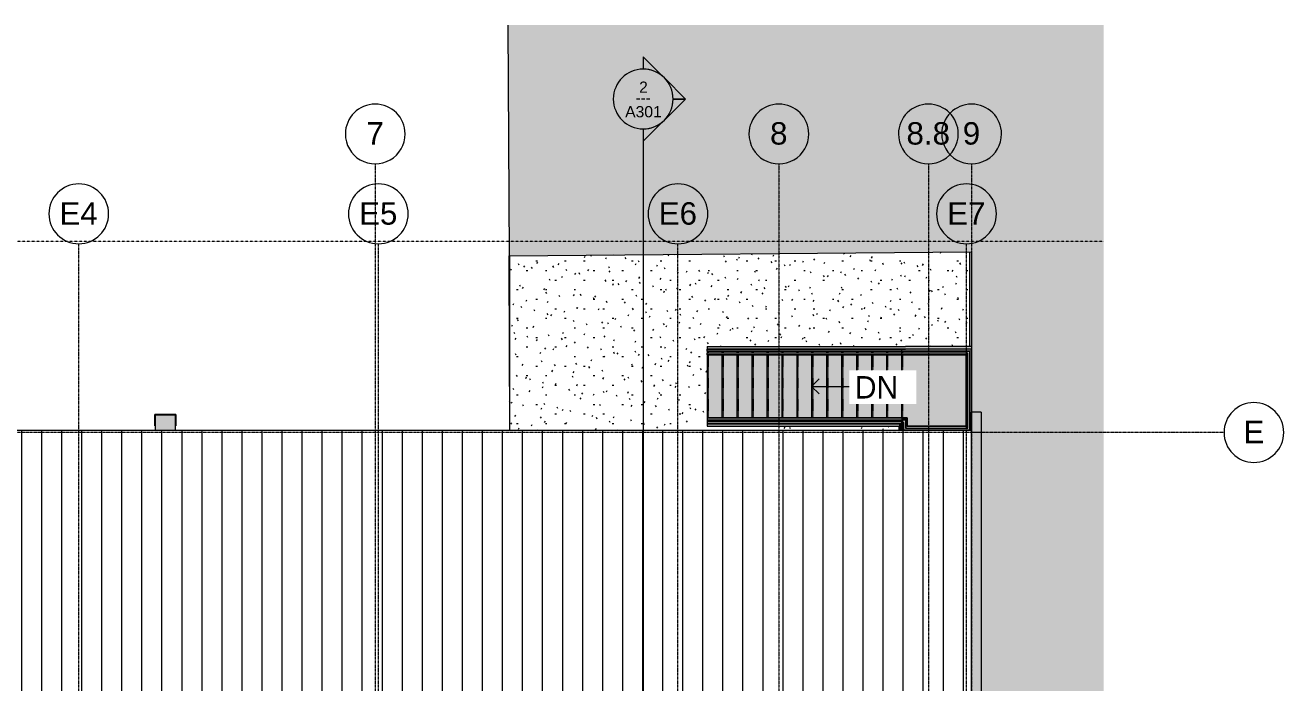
# Model space of a CAD drawing. Header units: inches. Extents: x -4141 to -1335, y 10291 to 12101.
# Drawn here: x -2345 to -1335, y 11573 to 12101 of the extents above; entities that cross this region are included whole.
import ezdxf

# ---------------------------------------------------------------- set-up
doc = ezdxf.new("R2010")
doc.units = ezdxf.units.IN
doc.header["$MEASUREMENT"] = 0
for name, pattern in [('Aligning Line 1_8_', [0.25, 0.125, -0.125]), ('Grid Line 1_2_', [0.875, 0.5, -0.125, 0.125, -0.125]), ('Overhead 1_16_', [0.101562, 0.0625, -0.039062])]:
    doc.linetypes.add(name, pattern=pattern)
for name, color, linetype, lineweight in [('A-FLOR-HRAL', 11, 'Continuous', 9), ('A-ROOF', 132, 'Continuous', 13), ('A-ROOF-PATT', 132, 'Continuous', 9), ('A-WALL', 113, 'Continuous', 13), ('C-BLDG-PADS', 91, 'Continuous', 13), ('C-TOPO', 7, 'Continuous', 9), ('E-LITE-EQPM', 33, 'Continuous', 9), ('G-ANNO-SYMB', 111, 'Aligning Line 1_8_', 9), ('S-GRID', 1, 'Continuous', 9), ('S-GRID-IDEN', 1, 'Continuous', 9), ('S-STRS', 31, 'Continuous', 13), ('S-STRS-ANNO', 31, 'Continuous', 9), ('S-STRS-IDEN', 31, 'Continuous', 9)]:
    doc.layers.add(name, color=color, linetype=linetype, lineweight=lineweight)
doc.styles.add('Arial', font='arial.ttf', dxfattribs={"height": 18})
doc.styles.add('Arial_1', font='arial.ttf', dxfattribs={"height": 9})
doc.styles.add('Century Gothic', font='', dxfattribs={"height": 18})
doc.styles.add('Century Gothic_1', font='', dxfattribs={"height": 9})
doc.styles.get('Century Gothic').set_extended_font_data('Century Gothic')
doc.styles.get('Century Gothic_1').set_extended_font_data('Century Gothic')
pattern_1 = [(0, (0, 0), (30.72, 7.68), [1.267, -21.773, 1.267, -21.773, -122.88]), (0, (0, 0), (30.72, 7.68), [-46.08, 1.267, -44.813, 1.267, -21.773, -53.76]), (0, (0, 0), (30.72, 7.68), [-115.2, 1.267, -14.093, 1.267, -37.133]), (120, (11.52, 3.84), (-22.011075, 22.7643004), [1.267, -21.773, 1.267, -21.773, -122.88]), (120, (11.52, 3.84), (-22.011075, 22.7643004), [-46.08, 1.267, -44.813, 1.267, -21.773, -53.76]), (120, (11.52, 3.84), (-22.011075, 22.7643004), [-115.2, 1.267, -14.093, 1.267, -37.133]), (240, (15.36, 19.2), (-8.708925, -30.4443004), [1.267, -21.773, 1.267, -21.773, -122.88]), (240, (15.36, 19.2), (-8.708925, -30.4443004), [-46.08, 1.267, -44.813, 1.267, -21.773, -53.76]), (240, (15.36, 19.2), (-8.708925, -30.4443004), [-115.2, 1.267, -14.093, 1.267, -37.133])]

# ---------------------------------------------------------------- blocks, each defined once
blk = doc.blocks.new('Walls 1 - Walls 1-1277454-FLOOR PLAN - ROOF PLAN')
at = {"layer": 'A-ROOF', "lineweight": 9}
blk.add_hatch(color=254, dxfattribs=at).paths.add_polyline_path([(-1938.6, 10441.8), (-1479.6, 10441.8), (-1479.6, 12101), (-1957.7, 12101), (-1956.8, 11915.8), (-1585.5, 11918.8), (-1585.5, 11790.1), (-1578.7, 11790.1), (-1577.8, 11774.1), (-1577.8, 10643), (-1938.6, 10642.4), (-1938.6, 10639)], flags=0)
at = {"layer": 'A-ROOF', "color": 8, "lineweight": 9}
for p, q in [((-1957.7, 12101), (-1956.8, 11915.8)), ((-1956.8, 11915.8), (-1585.5, 11918.9)), ((-1585.5, 11918.9), (-1585.5, 11774.1)), ((-1585.5, 11774.1), (-1577.8, 11774.1)), ((-1577.8, 11774.1), (-1577.8, 11039.7))]:
    blk.add_line(p, q, dxfattribs=at)
blk = doc.blocks.new('Top Rail Type - Top Rail_Internal_-1447311-FLOOR PLAN - ROOF PLAN')
at = {"layer": 'A-FLOR-HRAL'}
for points in [[(-1641.9, 11839.8), (-1641.9, 11840), (-1797.9, 11840), (-1797.9, 11839.8), (-1641.9, 11839.8)], [(-1641.9, 11839.8), (-1641.9, 11839.8), (-1586.3, 11839.8), (-1586.1, 11840), (-1641.9, 11840), (-1641.9, 11839.8)], [(-1586.2, 11775.4), (-1586.1, 11775.4), (-1586.1, 11840), (-1586.3, 11839.8), (-1586.3, 11775.4)], [(-1645.6, 11781.8), (-1642, 11781.8), (-1641.7, 11782.1), (-1641.4, 11782.4), (-1641, 11782.6), (-1641, 11782.7), (-1641.9, 11782.6), (-1641.9, 11782), (-1797.9, 11782), (-1797.9, 11781.8), (-1653.9, 11781.8)], [(-1641.9, 11781.3), (-1641.7, 11781.4), (-1641.7, 11781.4), (-1641.7, 11781.9), (-1641.2, 11781.9), (-1640.9, 11782.3), (-1640.8, 11782.6), (-1640.8, 11782.6), (-1641, 11782.6), (-1641.4, 11782.4), (-1641.7, 11782.1), (-1641.9, 11781.9), (-1641.9, 11781.3)], [(-1641, 11775.4), (-1640.8, 11775.4), (-1640.8, 11781.9), (-1640.2, 11781.9), (-1640.2, 11782.3), (-1640.3, 11782.3), (-1640.5, 11782.2), (-1640.9, 11781.9), (-1641, 11781.8), (-1641, 11775.9)]]:
    blk.add_hatch(color=254, dxfattribs=at).paths.add_polyline_path(points, flags=0)
at = {"layer": 'A-FLOR-HRAL', "color": 8}
for p, q in [((-1641.7, 11840.7), (-1797.9, 11840.7)), ((-1797.9, 11839.2), (-1641.7, 11839.2)), ((-1585.5, 11840.7), (-1641.7, 11840.7)), ((-1641.7, 11839.2), (-1587, 11839.2)), ((-1587, 11839.2), (-1587, 11775.9)), ((-1640.9, 11782.7), (-1797.9, 11782.7)), ((-1797.9, 11781.2), (-1642.2, 11781.2)), ((-1641.7, 11780.9), (-1641.7, 11775.4)), ((-1640.2, 11775.9), (-1640.2, 11782.2)), ((-1587, 11775.9), (-1640.2, 11775.9))]:
    blk.add_line(p, q, dxfattribs=at)
at = {"layer": 'A-FLOR-HRAL', "color": 8, "flags": 128}
for points in [[(-1797.9, 11839.8), (-1797.9, 11839.9), (-1797.9, 11840)], [(-1797.9, 11781.8), (-1797.9, 11781.9), (-1797.9, 11782)], [(-1640.9, 11782.7), (-1641, 11782.6), (-1641.2, 11782.6), (-1641.4, 11782.4), (-1641.5, 11782.3), (-1641.7, 11782.1), (-1641.9, 11781.9), (-1642, 11781.8)], [(-1641.9, 11781.3), (-1641.7, 11781.4), (-1641.7, 11781.4)], [(-1641.2, 11781.9), (-1641, 11782.1), (-1640.9, 11782.3), (-1640.8, 11782.4), (-1640.8, 11782.6), (-1640.8, 11782.6), (-1640.9, 11782.7)], [(-1641, 11781.8), (-1640.9, 11781.9), (-1640.7, 11782.1), (-1640.5, 11782.2), (-1640.4, 11782.3), (-1640.3, 11782.3), (-1640.2, 11782.3), (-1640.2, 11782.2)]]:
    blk.add_lwpolyline(points, dxfattribs=at)
at = {"layer": 'A-FLOR-HRAL', "color": 8}
blk.add_open_spline([(-1641.9, 11840), (-1641.9, 11840), (-1641.9, 11839.9), (-1641.9, 11839.9), (-1641.9, 11839.8)], degree=3, dxfattribs=at)
blk.add_open_spline([(-1586.1, 11840), (-1586.1, 11840), (-1586.2, 11840), (-1586.2, 11839.9), (-1586.3, 11839.9), (-1586.3, 11839.8), (-1586.3, 11839.8)], degree=3, knots=[0.46086968, 0.46086968, 0.46086968, 0.46086968, 0.47916667, 0.5, 0.52083333, 0.53913032, 0.53913032, 0.53913032, 0.53913032], dxfattribs=at)
blk = doc.blocks.new('Top Rail Type - Top Rail_Internal_-V3-FLOOR PLAN - ROOF PLAN')
at = {"layer": 'A-FLOR-HRAL'}
h = blk.add_hatch(color=254, dxfattribs=at)
h.paths.add_polyline_path([(-1642.1, 11839.2), (-1641.9, 11839.2), (-1641.9, 11839.8), (-1797.9, 11839.8), (-1797.9, 11839.2), (-1645.6, 11839.2)], flags=0)
h.paths.add_polyline_path([(-1653.9, 11840), (-1641.9, 11840), (-1641.9, 11840.7), (-1797.9, 11840.7), (-1797.9, 11840), (-1655.9, 11840)], flags=0)
h = blk.add_hatch(color=254, dxfattribs=at)
h.paths.add_polyline_path([(-1587, 11839.2), (-1586.3, 11839.8), (-1641.9, 11839.8), (-1641.9, 11839.2), (-1587.2, 11839.2)], flags=0)
h.paths.add_polyline_path([(-1641.9, 11840), (-1641.9, 11840), (-1586.1, 11840), (-1585.5, 11840.7), (-1641.9, 11840.7)], flags=0)
h = blk.add_hatch(color=254, dxfattribs=at)
h.paths.add_polyline_path([(-1586.4, 11775.4), (-1586.3, 11775.4), (-1586.3, 11839.8), (-1587, 11839.2), (-1587, 11775.9)], flags=0)
h.paths.add_polyline_path([(-1586.1, 11775.4), (-1585.5, 11775.4), (-1585.5, 11840.7), (-1586.1, 11840), (-1586.1, 11776.9)], flags=0)
h = blk.add_hatch(color=254, dxfattribs=at)
h.paths.add_polyline_path([(-1655.9, 11781.2), (-1641.9, 11781.2), (-1641.9, 11781.9), (-1642, 11781.8), (-1797.9, 11781.8), (-1797.9, 11781.2), (-1665.9, 11781.2)], flags=0)
h.paths.add_polyline_path([(-1749.9, 11782), (-1641.9, 11782), (-1641.9, 11782.7), (-1797.9, 11782.7), (-1797.9, 11782), (-1759.7, 11782)], flags=0)
h = blk.add_hatch(color=254, dxfattribs=at)
h.paths.add_polyline_path([(-1640.7, 11775.4), (-1640.2, 11775.9), (-1640.2, 11781.9), (-1640.8, 11781.9), (-1640.8, 11775.4)], flags=0)
h.paths.add_polyline_path([(-1641, 11775.4), (-1641, 11781.8), (-1641, 11781.9), (-1641.7, 11781.9), (-1641.7, 11775.4)], flags=0)
blk.add_hatch(color=254, dxfattribs=at).paths.add_polyline_path([(-1640.7, 11775.4), (-1586.4, 11775.4), (-1587, 11775.9), (-1640.2, 11775.9)], flags=0)
at = {"layer": 'A-FLOR-HRAL', "color": 8}
for p, q in [((-1797.9, 11839.2), (-1797.9, 11840.7)), ((-1641.9, 11840.7), (-1797.9, 11840.7)), ((-1641.9, 11839.2), (-1797.9, 11839.2)), ((-1585.5, 11840.7), (-1641.9, 11840.7)), ((-1587, 11839.2), (-1641.9, 11839.2)), ((-1587, 11775.9), (-1587, 11839.2)), ((-1797.9, 11782.7), (-1797.9, 11781.2)), ((-1797.9, 11782.7), (-1641.9, 11782.7)), ((-1797.9, 11781.2), (-1641.9, 11781.2)), ((-1641.9, 11782.7), (-1641.9, 11781.2)), ((-1640.2, 11781.9), (-1641.7, 11781.9)), ((-1641.7, 11781.9), (-1641.7, 11775.4)), ((-1640.2, 11781.9), (-1640.2, 11775.9)), ((-1640.2, 11775.9), (-1587, 11775.9))]:
    blk.add_line(p, q, dxfattribs=at)
blk = doc.blocks.new('Handrail Type - Handrail_Internal_-1447339-FLOOR PLAN - ROOF PLAN')
at = {"layer": 'A-FLOR-HRAL'}
for points in [[(-1641.9, 11836.8), (-1641.9, 11837), (-1797.9, 11837), (-1797.9, 11836.8), (-1641.9, 11836.8)], [(-1641.9, 11836.8), (-1641.9, 11836.8), (-1589.3, 11836.8), (-1589.1, 11837), (-1641.9, 11837), (-1641.9, 11836.8)], [(-1589.1, 11778.1), (-1589.1, 11837), (-1589.3, 11836.8), (-1589.3, 11778.2), (-1589.2, 11778.1)], [(-1641.9, 11784.8), (-1641.9, 11785), (-1797.9, 11785), (-1797.9, 11784.8), (-1641.9, 11784.8)], [(-1638, 11784.8), (-1637.8, 11785), (-1641.9, 11785), (-1641.9, 11784.8), (-1638.2, 11784.8)], [(-1638, 11778.1), (-1637.8, 11778.2), (-1637.8, 11785), (-1638, 11784.8), (-1638, 11778.1)], [(-1589.2, 11778.1), (-1589.1, 11778.1), (-1589.3, 11778.2), (-1637.8, 11778.2), (-1638, 11778.1), (-1589.3, 11778.1)]]:
    blk.add_hatch(color=254, dxfattribs=at).paths.add_polyline_path(points, flags=0)
at = {"layer": 'A-FLOR-HRAL', "color": 8}
for p, q in [((-1641.7, 11837.7), (-1797.9, 11837.7)), ((-1797.9, 11836.2), (-1641.7, 11836.2)), ((-1588.5, 11837.7), (-1641.7, 11837.7)), ((-1641.7, 11836.2), (-1590, 11836.2)), ((-1590, 11836.2), (-1590, 11778.9)), ((-1588.5, 11777.4), (-1588.5, 11837.7)), ((-1641.7, 11785.7), (-1797.9, 11785.7)), ((-1797.9, 11784.2), (-1641.7, 11784.2)), ((-1637.2, 11785.7), (-1641.7, 11785.7)), ((-1641.7, 11784.2), (-1638.7, 11784.2)), ((-1638.7, 11784.2), (-1638.7, 11777.4)), ((-1637.2, 11778.9), (-1637.2, 11785.7)), ((-1638.7, 11777.4), (-1588.5, 11777.4)), ((-1590, 11778.9), (-1637.2, 11778.9))]:
    blk.add_line(p, q, dxfattribs=at)
at = {"layer": 'A-FLOR-HRAL', "color": 8, "flags": 128}
for points in [[(-1797.9, 11836.8), (-1797.9, 11836.9), (-1797.9, 11837)], [(-1797.9, 11784.8), (-1797.9, 11784.9), (-1797.9, 11785)]]:
    blk.add_lwpolyline(points, dxfattribs=at)
at = {"layer": 'A-FLOR-HRAL', "color": 8}
for points in [[(-1641.9, 11837), (-1641.9, 11837), (-1641.9, 11836.9), (-1641.9, 11836.9), (-1641.9, 11836.8)], [(-1641.9, 11784.8), (-1641.9, 11784.9), (-1641.9, 11784.9), (-1641.9, 11785), (-1641.9, 11785)]]:
    blk.add_open_spline(points, degree=3, dxfattribs=at)
for points in [[(-1589.1, 11837), (-1589.1, 11837), (-1589.2, 11837), (-1589.2, 11836.9), (-1589.3, 11836.9), (-1589.3, 11836.8), (-1589.3, 11836.8)], [(-1638, 11784.8), (-1638, 11784.8), (-1638, 11784.9), (-1637.9, 11784.9), (-1637.9, 11785), (-1637.8, 11785), (-1637.8, 11785)], [(-1638, 11778.1), (-1638, 11778.1), (-1638, 11778.1), (-1637.9, 11778.1), (-1637.9, 11778.2), (-1637.8, 11778.2), (-1637.8, 11778.2)], [(-1589.1, 11778.1), (-1589.1, 11778.1), (-1589.2, 11778.1), (-1589.2, 11778.1), (-1589.3, 11778.2), (-1589.3, 11778.2), (-1589.3, 11778.2)]]:
    blk.add_open_spline(points, degree=3, knots=[0.46086968, 0.46086968, 0.46086968, 0.46086968, 0.47916667, 0.5, 0.52083333, 0.53913032, 0.53913032, 0.53913032, 0.53913032], dxfattribs=at)
blk = doc.blocks.new('Handrail Type - Handrail_Internal_-V4-FLOOR PLAN - ROOF PLAN')
at = {"layer": 'A-FLOR-HRAL'}
h = blk.add_hatch(color=254, dxfattribs=at)
h.paths.add_polyline_path([(-1642.1, 11836.2), (-1641.9, 11836.2), (-1641.9, 11836.8), (-1797.9, 11836.8), (-1797.9, 11836.2), (-1645.6, 11836.2)], flags=0)
h.paths.add_polyline_path([(-1676.7, 11837), (-1641.9, 11837), (-1641.9, 11837.7), (-1797.9, 11837.7), (-1797.9, 11837), (-1677.9, 11837)], flags=0)
h = blk.add_hatch(color=254, dxfattribs=at)
h.paths.add_polyline_path([(-1614.4, 11836.2), (-1590, 11836.2), (-1589.3, 11836.8), (-1641.9, 11836.8), (-1641.9, 11836.2), (-1624.8, 11836.2)], flags=0)
h.paths.add_polyline_path([(-1641.9, 11837), (-1641.9, 11837), (-1589.1, 11837), (-1588.5, 11837.7), (-1641.9, 11837.7)], flags=0)
h = blk.add_hatch(color=254, dxfattribs=at)
h.paths.add_polyline_path([(-1588.5, 11777.4), (-1588.5, 11837.7), (-1589.1, 11837), (-1589.1, 11778.1)], flags=0)
h.paths.add_polyline_path([(-1589.3, 11778.2), (-1589.3, 11836.8), (-1590, 11836.2), (-1590, 11778.9)], flags=0)
h = blk.add_hatch(color=254, dxfattribs=at)
h.paths.add_polyline_path([(-1676.7, 11784.2), (-1641.9, 11784.2), (-1641.9, 11784.8), (-1797.9, 11784.8), (-1797.9, 11784.2), (-1677.9, 11784.2)], flags=0)
h.paths.add_polyline_path([(-1676.7, 11785), (-1641.9, 11785), (-1641.9, 11785.7), (-1797.9, 11785.7), (-1797.9, 11785), (-1677.9, 11785)], flags=0)
h = blk.add_hatch(color=254, dxfattribs=at)
h.paths.add_polyline_path([(-1638.7, 11784.2), (-1638, 11784.8), (-1641.9, 11784.8), (-1641.9, 11784.2), (-1638.8, 11784.2)], flags=0)
h.paths.add_polyline_path([(-1641.9, 11785), (-1641.9, 11785), (-1637.8, 11785), (-1637.2, 11785.7), (-1641.9, 11785.6), (-1641.9, 11785.1)], flags=0)
h = blk.add_hatch(color=254, dxfattribs=at)
h.paths.add_polyline_path([(-1638.7, 11777.4), (-1638, 11778.1), (-1638, 11784.8), (-1638.7, 11784.2), (-1638.7, 11778.1)], flags=0)
h.paths.add_polyline_path([(-1637.8, 11778.2), (-1637.2, 11778.9), (-1637.2, 11785.7), (-1637.8, 11785), (-1637.8, 11778.9)], flags=0)
h = blk.add_hatch(color=254, dxfattribs=at)
h.paths.add_polyline_path([(-1589.1, 11777.4), (-1588.5, 11777.4), (-1589.1, 11778.1), (-1638, 11778.1), (-1638.7, 11777.4), (-1589.2, 11777.4)], flags=0)
h.paths.add_polyline_path([(-1590, 11778.2), (-1589.3, 11778.2), (-1590, 11778.9), (-1637.2, 11778.9), (-1637.8, 11778.2), (-1593.7, 11778.2)], flags=0)
at = {"layer": 'A-FLOR-HRAL', "color": 8}
for p, q in [((-1797.9, 11836.2), (-1797.9, 11837.7)), ((-1641.9, 11837.7), (-1797.9, 11837.7)), ((-1641.9, 11836.2), (-1797.9, 11836.2)), ((-1588.5, 11837.7), (-1641.9, 11837.7)), ((-1590, 11836.2), (-1641.9, 11836.2)), ((-1590, 11778.9), (-1590, 11836.2)), ((-1588.5, 11777.4), (-1588.5, 11837.7)), ((-1797.9, 11785.7), (-1797.9, 11784.2)), ((-1797.9, 11785.7), (-1641.9, 11785.7)), ((-1797.9, 11784.2), (-1641.9, 11784.2)), ((-1641.9, 11785.7), (-1637.2, 11785.7)), ((-1641.9, 11784.2), (-1638.7, 11784.2)), ((-1638.7, 11784.2), (-1638.7, 11777.4)), ((-1637.2, 11785.7), (-1637.2, 11778.9)), ((-1638.7, 11777.4), (-1588.5, 11777.4)), ((-1637.2, 11778.9), (-1590, 11778.9))]:
    blk.add_line(p, q, dxfattribs=at)
blk = doc.blocks.new('Pathway_Cooper_Streetworks_WKP_Pak_Glass - Pathway_Cooper_Streetworks_WKP_Pak_Glass-1556231-FLOOR PLAN - ROOF PLAN')
at = {"layer": 'E-LITE-EQPM'}
for points in [[(-2784.6, 11788.1), (-2768.8, 11788.1), (-2768.8, 11788.4), (-2785.6, 11788.4), (-2785.6, 11788.1), (-2785.1, 11788.1)], [(-2768.8, 11779.3), (-2768.8, 11788.1), (-2785.6, 11788.1), (-2785.6, 11779.3), (-2785.1, 11779.3), (-2785.1, 11779.5), (-2785.1, 11779.5), (-2785.1, 11787.8), (-2769.3, 11787.8), (-2769.3, 11779.5), (-2769.3, 11779.5), (-2769.3, 11779.3), (-2769, 11779.3)], [(-2785.1, 11787.6), (-2785.1, 11787.7), (-2769.3, 11787.7), (-2769.3, 11787.6), (-2769.3, 11787.7), (-2769.3, 11787.8), (-2785.1, 11787.8), (-2785.1, 11787.6)], [(-2785.1, 11775.4), (-2769.3, 11775.4), (-2769.3, 11787.7), (-2785.1, 11787.7), (-2785.1, 11779.5)]]:
    blk.add_hatch(color=10, dxfattribs=at).paths.add_polyline_path(points, flags=0)
h = blk.add_hatch(color=10, dxfattribs=at)
h.paths.add_polyline_path([(-2785.1, 11779.5), (-2785.1, 11787.6), (-2785.1, 11787.6), (-2785.1, 11779.5)], flags=0)
h.paths.add_polyline_path([(-2769.3, 11779.5), (-2769.3, 11779.5), (-2769.3, 11787.6), (-2769.3, 11787.6), (-2769.3, 11779.5)], flags=0)
at = {"layer": 'E-LITE-EQPM', "color": 8}
for p, q in [((-2785.6, 11788.1), (-2785.6, 11788.4)), ((-2768.8, 11788.4), (-2785.6, 11788.4)), ((-2785.6, 11779.3), (-2785.6, 11788.1)), ((-2768.8, 11788.1), (-2785.6, 11788.1)), ((-2785.1, 11787.6), (-2785.1, 11787.8)), ((-2769.3, 11787.8), (-2785.1, 11787.8)), ((-2785.1, 11775.4), (-2785.1, 11787.7)), ((-2769.3, 11787.7), (-2785.1, 11787.7)), ((-2785.1, 11779.5), (-2785.1, 11787.6)), ((-2785.1, 11787.6), (-2785.1, 11787.6)), ((-2769.3, 11787.8), (-2769.3, 11787.6)), ((-2769.3, 11787.7), (-2769.3, 11775.4)), ((-2769.3, 11787.6), (-2769.3, 11779.5)), ((-2769.3, 11787.6), (-2769.3, 11787.6)), ((-2768.8, 11788.4), (-2768.8, 11788.1)), ((-2768.8, 11788.1), (-2768.8, 11779.3)), ((-2785.1, 11779.3), (-2785.6, 11779.3)), ((-2785.1, 11779.5), (-2785.1, 11779.5)), ((-2769.3, 11779.5), (-2769.3, 11779.5)), ((-2768.8, 11779.3), (-2769.3, 11779.3))]:
    blk.add_line(p, q, dxfattribs=at)
blk = doc.blocks.new('Grid - Grid Head - Circle-50561-FLOOR PLAN - ROOF PLAN')
at = {"layer": 'S-GRID-IDEN'}
for start, end in [(360, 180), (180, 360)]:
    blk.add_arc((0, 0), 0.25, start, end, dxfattribs=at)
blk = doc.blocks.new('Section - Section Head - Filled-22785-FLOOR PLAN - ROOF PLAN')
at = {"layer": 'G-ANNO-SYMB', "linetype": 'Continuous'}
h = blk.add_hatch(color=256, dxfattribs=at)
edge = h.paths.add_edge_path(flags=0)
edge.add_line((-0.427, 0.177), (-0.25, 0.354))
edge.add_line((-0.25, 0.354), (-0.25, 0.25))
edge.add_arc((-0.25, 0), 0.25, 90, 135)
h = blk.add_hatch(color=256, dxfattribs=at)
edge = h.paths.add_edge_path(flags=0)
edge.add_arc((-0.25, 0), 0.25, 45, 90)
edge.add_line((-0.25, 0.25), (-0.25, 0.354))
edge.add_line((-0.25, 0.354), (-0.073, 0.177))
h = blk.add_hatch(color=256, dxfattribs=at)
edge = h.paths.add_edge_path(flags=0)
edge.add_arc((-0.25, 0), 0.25, 137.9216, 180)
edge.add_line((-0.5, 0), (-0.604, 0))
edge.add_line((-0.604, 0), (-0.436, 0.168))
h = blk.add_hatch(color=256, dxfattribs=at)
edge = h.paths.add_edge_path(flags=0)
edge.add_line((-0.064, 0.168), (0.104, 0))
edge.add_line((0.104, 0), (0, 0))
edge.add_arc((-0.25, 0), 0.25, 0, 42.0784)
for p, q in [((-0.25, 0.354), (-0.427, 0.177)), ((-0.25, 0.25), (-0.25, 0.354)), ((-0.073, 0.177), (-0.25, 0.354)), ((-0.25, 0.354), (-0.25, 0.25)), ((-0.436, 0.168), (-0.604, 0)), ((0.104, 0), (-0.064, 0.168)), ((-0.604, 0), (-0.5, 0)), ((0, 0), (0.104, 0))]:
    blk.add_line(p, q, dxfattribs=at)
for start, end in [(360, 180), (90, 135), (45, 90), (137.9216, 180), (0, 42.0784), (180, 360)]:
    blk.add_arc((-0.25, 0), 0.25, start, end, dxfattribs=at)

msp = doc.modelspace()

# ---------------------------------------------------------------- hatches: boundary and pattern name
at = {"layer": 'A-ROOF-PATT'}
h = msp.add_hatch(dxfattribs=at)
h.set_pattern_fill('FP_1', color=9, style=0, pattern_type=2)
h.set_pattern_definition([(270, (0, 9.729), (16.082, 1e-15), [])])
h.paths.add_polyline_path([(-2143.4, 10816.4), (-1585.5, 10816.4), (-1585.5, 11775.4), (-3105.5, 11775.4), (-3105.5, 11458.9), (-3569.2, 11458.9), (-3569.2, 11072.4), (-3360.2, 11072.4), (-3360.2, 10816.4), (-2807.3, 10816.4)], flags=0)
h.paths.add_polyline_path([(-1739.8, 11068.1), (-1799.2, 11068.1), (-1799.2, 11113.9), (-1739.8, 11113.9)], flags=0)
h.paths.add_polyline_path([(-1770, 11221.9), (-1799.2, 11221.9), (-1799.2, 11267.7), (-1739.8, 11267.7), (-1739.8, 11221.9)], flags=0)
h.paths.add_polyline_path([(-1790.8, 11375.7), (-1799.2, 11375.7), (-1799.2, 11421.5), (-1739.8, 11421.5), (-1739.8, 11375.7), (-1770, 11375.7)], flags=0)
h.paths.add_polyline_path([(-3028.2, 11458.9), (-3028.2, 11506.8), (-3017.6, 11506.8), (-3017.6, 11458.9)], flags=0)
at = {"layer": 'A-WALL'}
h = msp.add_hatch(color=254, dxfattribs=at)
h.paths.add_polyline_path([(-1585.5, 10643), (-1577.8, 10643), (-1577.8, 11002.4), (-1585.5, 11002.4), (-1585.5, 10643)], flags=0)
h.paths.add_polyline_path([(-1585.5, 11039.7), (-1577.8, 11039.7), (-1577.8, 11774.1), (-1578.7, 11790.1), (-1585.5, 11790.1), (-1585.5, 11064)], flags=0)
at = {"layer": 'C-BLDG-PADS', "lineweight": 9}
h = msp.add_hatch(dxfattribs=at)
h.set_pattern_fill('FP_2', color=9, style=0, pattern_type=2)
h.set_pattern_definition(pattern_1)
h.paths.add_polyline_path([(-1956.4, 11775.4), (-1643.9, 11775.4), (-1643.9, 11778.9), (-1797.9, 11778.9), (-1797.9, 11842.9), (-1587.2, 11842.9), (-1587.2, 11918.8), (-1956.4, 11915.8), (-1956.4, 11810.8)], flags=0)
h = msp.add_hatch(dxfattribs=at)
h.set_pattern_fill('FP_3', color=9, style=0, pattern_type=2)
h.set_pattern_definition(pattern_1)
h.paths.add_polyline_path([(-1587.2, 10643), (-1585.5, 10643), (-1585.5, 10816.4), (-1587.2, 10816.4), (-1587.2, 10643)], flags=0)
h.paths.add_polyline_path([(-1587.2, 11842.9), (-1585.5, 11842.9), (-1585.5, 11918.9), (-1587.2, 11918.8), (-1587.2, 11893.6)], flags=0)
at = {"layer": 'S-STRS'}
for points in [[(-1713.9, 11840.9), (-1638.7, 11840.9), (-1638.7, 11842.9), (-1797.9, 11842.9), (-1797.9, 11840.9), (-1718.2, 11840.9)], [(-1587.2, 11840.9), (-1585.5, 11840.9), (-1585.5, 11842.9), (-1638.7, 11842.9), (-1638.7, 11840.9), (-1593.7, 11840.9)], [(-1645.6, 11778.9), (-1643.9, 11778.9), (-1643.9, 11780.9), (-1797.9, 11780.9), (-1797.9, 11778.9), (-1653.9, 11778.9)]]:
    msp.add_hatch(color=7, dxfattribs=at).paths.add_polyline_path(points, flags=0)
h = msp.add_hatch(color=7, dxfattribs=at)
h.paths.add_polyline_path([(-1797.9, 11780.9), (-1785.9, 11780.9), (-1785.9, 11781.2), (-1797.9, 11781.2)], flags=0)
h.paths.add_polyline_path([(-1797.9, 11782.7), (-1785.9, 11782.7), (-1785.9, 11784.2), (-1797.9, 11784.2), (-1797.9, 11783.4)], flags=0)
h.paths.add_polyline_path([(-1797.9, 11785.7), (-1785.9, 11785.7), (-1785.9, 11836.2), (-1797.9, 11836.2), (-1797.9, 11789.9)], flags=0)
h.paths.add_polyline_path([(-1785.9, 11837.7), (-1785.9, 11839.2), (-1797.9, 11839.2), (-1797.9, 11837.7), (-1790.8, 11837.7)], flags=0)
h.paths.add_polyline_path([(-1797.9, 11840.7), (-1785.9, 11840.7), (-1785.9, 11840.9), (-1797.9, 11840.9)], flags=0)
h = msp.add_hatch(color=7, dxfattribs=at)
h.paths.add_polyline_path([(-1785.9, 11780.9), (-1773.9, 11780.9), (-1773.9, 11781.2), (-1785.9, 11781.2)], flags=0)
h.paths.add_polyline_path([(-1780.4, 11782.7), (-1773.9, 11782.7), (-1773.9, 11784.2), (-1785.9, 11784.2), (-1785.9, 11782.7)], flags=0)
h.paths.add_polyline_path([(-1785.9, 11785.7), (-1773.9, 11785.7), (-1773.9, 11836.2), (-1785.9, 11836.2), (-1785.9, 11789.9)], flags=0)
h.paths.add_polyline_path([(-1773.9, 11837.7), (-1773.9, 11839.2), (-1785.9, 11839.2), (-1785.9, 11837.7), (-1780.4, 11837.7)], flags=0)
h.paths.add_polyline_path([(-1785.9, 11840.7), (-1773.9, 11840.7), (-1773.9, 11840.9), (-1785.9, 11840.9)], flags=0)
h = msp.add_hatch(color=7, dxfattribs=at)
h.paths.add_polyline_path([(-1773.9, 11780.9), (-1761.9, 11780.9), (-1761.9, 11781.2), (-1773.9, 11781.2)], flags=0)
h.paths.add_polyline_path([(-1773.9, 11782.7), (-1761.9, 11782.7), (-1761.9, 11784.2), (-1773.9, 11784.2), (-1773.9, 11783.4)], flags=0)
h.paths.add_polyline_path([(-1773.9, 11785.7), (-1761.9, 11785.7), (-1761.9, 11836.2), (-1773.9, 11836.2), (-1773.9, 11789.9)], flags=0)
h.paths.add_polyline_path([(-1770, 11837.7), (-1761.9, 11837.7), (-1761.9, 11839.2), (-1773.9, 11839.2), (-1773.9, 11837.7)], flags=0)
h.paths.add_polyline_path([(-1773.9, 11840.7), (-1761.9, 11840.7), (-1761.9, 11840.9), (-1773.9, 11840.9)], flags=0)
h = msp.add_hatch(color=7, dxfattribs=at)
h.paths.add_polyline_path([(-1761.9, 11780.9), (-1749.9, 11780.9), (-1749.9, 11781.2), (-1761.9, 11781.2)], flags=0)
h.paths.add_polyline_path([(-1759.7, 11782.7), (-1749.9, 11782.7), (-1749.9, 11784.2), (-1761.9, 11784.2), (-1761.9, 11782.7)], flags=0)
h.paths.add_polyline_path([(-1761.9, 11785.7), (-1749.9, 11785.7), (-1749.9, 11836.2), (-1761.9, 11836.2), (-1761.9, 11789.9)], flags=0)
h.paths.add_polyline_path([(-1749.9, 11837.7), (-1749.9, 11839.2), (-1761.9, 11839.2), (-1761.9, 11837.7), (-1759.7, 11837.7)], flags=0)
h.paths.add_polyline_path([(-1761.9, 11840.7), (-1749.9, 11840.7), (-1749.9, 11840.9), (-1761.9, 11840.9)], flags=0)
h = msp.add_hatch(color=7, dxfattribs=at)
h.paths.add_polyline_path([(-1749.9, 11780.9), (-1737.9, 11780.9), (-1737.9, 11781.2), (-1749.9, 11781.2)], flags=0)
h.paths.add_polyline_path([(-1749.3, 11782.7), (-1737.9, 11782.7), (-1737.9, 11784.2), (-1749.9, 11784.2), (-1749.9, 11782.7)], flags=0)
h.paths.add_polyline_path([(-1749.3, 11785.7), (-1737.9, 11785.7), (-1737.9, 11836.2), (-1749.9, 11836.2), (-1749.9, 11785.7)], flags=0)
h.paths.add_polyline_path([(-1749.3, 11837.7), (-1737.9, 11837.7), (-1737.9, 11839.2), (-1749.9, 11839.2), (-1749.9, 11837.7)], flags=0)
h.paths.add_polyline_path([(-1749.9, 11840.7), (-1737.9, 11840.7), (-1737.9, 11840.9), (-1749.9, 11840.9)], flags=0)
h = msp.add_hatch(color=7, dxfattribs=at)
h.paths.add_polyline_path([(-1737.9, 11780.9), (-1725.9, 11780.9), (-1725.9, 11781.2), (-1737.9, 11781.2)], flags=0)
h.paths.add_polyline_path([(-1737.9, 11782.7), (-1725.9, 11782.7), (-1725.9, 11784.2), (-1737.9, 11784.2), (-1737.9, 11783.4)], flags=0)
h.paths.add_polyline_path([(-1737.9, 11785.7), (-1725.9, 11785.7), (-1725.9, 11836.2), (-1737.9, 11836.2), (-1737.9, 11789.9)], flags=0)
h.paths.add_polyline_path([(-1728.5, 11837.7), (-1725.9, 11837.7), (-1725.9, 11839.2), (-1737.9, 11839.2), (-1737.9, 11837.7)], flags=0)
h.paths.add_polyline_path([(-1737.9, 11840.7), (-1725.9, 11840.7), (-1725.9, 11840.9), (-1737.9, 11840.9)], flags=0)
h = msp.add_hatch(color=7, dxfattribs=at)
h.paths.add_polyline_path([(-1725.9, 11780.9), (-1713.9, 11780.9), (-1713.9, 11781.2), (-1725.9, 11781.2)], flags=0)
h.paths.add_polyline_path([(-1725.9, 11782.7), (-1713.9, 11782.7), (-1713.9, 11784.2), (-1725.9, 11784.2), (-1725.9, 11783.4)], flags=0)
h.paths.add_polyline_path([(-1718.2, 11785.7), (-1713.9, 11785.7), (-1713.9, 11836.2), (-1725.9, 11836.2), (-1725.9, 11785.7)], flags=0)
h.paths.add_polyline_path([(-1713.9, 11837.7), (-1713.9, 11839.2), (-1725.9, 11839.2), (-1725.9, 11837.7), (-1718.2, 11837.7)], flags=0)
h.paths.add_polyline_path([(-1725.9, 11840.7), (-1713.9, 11840.7), (-1713.9, 11840.9), (-1725.9, 11840.9)], flags=0)
h = msp.add_hatch(color=7, dxfattribs=at)
h.paths.add_polyline_path([(-1713.9, 11780.9), (-1701.9, 11780.9), (-1701.9, 11781.2), (-1713.9, 11781.2)], flags=0)
h.paths.add_polyline_path([(-1713.9, 11782.7), (-1701.9, 11782.7), (-1701.9, 11784.2), (-1713.9, 11784.2), (-1713.9, 11783.4)], flags=0)
h.paths.add_polyline_path([(-1701.9, 11785.7), (-1701.9, 11836.2), (-1713.9, 11836.2), (-1713.9, 11785.7), (-1707.8, 11785.7)], flags=0)
h.paths.add_polyline_path([(-1701.9, 11837.7), (-1701.9, 11839.2), (-1713.9, 11839.2), (-1713.9, 11837.7), (-1707.8, 11837.7)], flags=0)
h.paths.add_polyline_path([(-1713.9, 11840.7), (-1701.9, 11840.7), (-1701.9, 11840.9), (-1713.9, 11840.9)], flags=0)
h = msp.add_hatch(color=7, dxfattribs=at)
h.paths.add_polyline_path([(-1701.9, 11780.9), (-1689.9, 11780.9), (-1689.9, 11781.2), (-1701.9, 11781.2)], flags=0)
h.paths.add_polyline_path([(-1701.9, 11782.7), (-1689.9, 11782.7), (-1689.9, 11784.2), (-1701.9, 11784.2), (-1701.9, 11783.4)], flags=0)
h.paths.add_polyline_path([(-1697.4, 11785.7), (-1689.9, 11785.7), (-1689.9, 11836.2), (-1701.9, 11836.2), (-1701.9, 11785.7)], flags=0)
h.paths.add_polyline_path([(-1689.9, 11837.7), (-1689.9, 11839.2), (-1701.9, 11839.2), (-1701.9, 11837.7), (-1697.4, 11837.7)], flags=0)
h.paths.add_polyline_path([(-1701.9, 11840.7), (-1689.9, 11840.7), (-1689.9, 11840.9), (-1701.9, 11840.9)], flags=0)
h = msp.add_hatch(color=7, dxfattribs=at)
h.paths.add_polyline_path([(-1689.9, 11780.9), (-1677.9, 11780.9), (-1677.9, 11781.2), (-1689.9, 11781.2)], flags=0)
h.paths.add_polyline_path([(-1687, 11782.7), (-1677.9, 11782.7), (-1677.9, 11784.2), (-1689.9, 11784.2), (-1689.9, 11782.7)], flags=0)
h.paths.add_polyline_path([(-1689.9, 11785.7), (-1677.9, 11785.7), (-1677.9, 11836.2), (-1689.9, 11836.2), (-1689.9, 11789.7)], flags=0)
h.paths.add_polyline_path([(-1687, 11837.7), (-1677.9, 11837.7), (-1677.9, 11839.2), (-1689.9, 11839.2), (-1689.9, 11837.7)], flags=0)
h.paths.add_polyline_path([(-1689.9, 11840.7), (-1677.9, 11840.7), (-1677.9, 11840.9), (-1689.9, 11840.9)], flags=0)
h = msp.add_hatch(color=7, dxfattribs=at)
h.paths.add_polyline_path([(-1677.9, 11780.9), (-1665.9, 11780.9), (-1665.9, 11781.2), (-1677.9, 11781.2)], flags=0)
h.paths.add_polyline_path([(-1665.9, 11782.7), (-1665.9, 11784.2), (-1677.9, 11784.2), (-1677.9, 11782.7), (-1666.3, 11782.7)], flags=0)
h.paths.add_polyline_path([(-1677.9, 11785.7), (-1665.9, 11785.7), (-1665.9, 11836.2), (-1677.9, 11836.2), (-1677.9, 11789.7)], flags=0)
h.paths.add_polyline_path([(-1676.7, 11837.7), (-1665.9, 11837.7), (-1665.9, 11839.2), (-1677.9, 11839.2), (-1677.9, 11837.7)], flags=0)
h.paths.add_polyline_path([(-1677.9, 11840.7), (-1665.9, 11840.7), (-1665.9, 11840.9), (-1677.9, 11840.9)], flags=0)
h = msp.add_hatch(color=7, dxfattribs=at)
h.paths.add_polyline_path([(-1665.9, 11780.9), (-1653.9, 11780.9), (-1653.9, 11781.2), (-1665.9, 11781.2)], flags=0)
h.paths.add_polyline_path([(-1665.9, 11782.7), (-1653.9, 11782.7), (-1653.9, 11784.2), (-1665.9, 11784.2), (-1665.9, 11783.4)], flags=0)
h.paths.add_polyline_path([(-1655.9, 11785.7), (-1653.9, 11785.7), (-1653.9, 11836.2), (-1665.9, 11836.2), (-1665.9, 11785.7)], flags=0)
h.paths.add_polyline_path([(-1653.9, 11837.7), (-1653.9, 11839.2), (-1665.9, 11839.2), (-1665.9, 11837.7), (-1655.9, 11837.7)], flags=0)
h.paths.add_polyline_path([(-1665.9, 11840.7), (-1653.9, 11840.7), (-1653.9, 11840.9), (-1665.9, 11840.9)], flags=0)
h = msp.add_hatch(color=7, dxfattribs=at)
h.paths.add_polyline_path([(-1653.9, 11780.9), (-1641.9, 11780.9), (-1641.9, 11781.2), (-1653.9, 11781.2)], flags=0)
h.paths.add_polyline_path([(-1653.9, 11782.7), (-1641.9, 11782.7), (-1641.9, 11784.2), (-1653.9, 11784.2), (-1653.9, 11783.4)], flags=0)
h.paths.add_polyline_path([(-1645.6, 11785.7), (-1641.9, 11785.7), (-1641.9, 11836.2), (-1653.9, 11836.2), (-1653.9, 11785.7)], flags=0)
h.paths.add_polyline_path([(-1653.9, 11837.7), (-1641.9, 11837.7), (-1641.9, 11839.2), (-1653.9, 11839.2)], flags=0)
h.paths.add_polyline_path([(-1641.9, 11840.7), (-1641.9, 11840.9), (-1653.9, 11840.9), (-1653.9, 11840.7), (-1645.6, 11840.7)], flags=0)
h = msp.add_hatch(color=7, dxfattribs=at)
h.paths.add_polyline_path([(-1641.7, 11775.4), (-1641.7, 11781.4), (-1641.9, 11781.2), (-1641.9, 11775.4)], flags=0)
h.paths.add_polyline_path([(-1640.2, 11775.9), (-1587, 11775.9), (-1587, 11839.2), (-1641.9, 11839.2), (-1641.9, 11837.7), (-1588.5, 11837.6), (-1588.5, 11777.4), (-1638.7, 11777.4), (-1638.7, 11784.2), (-1641.9, 11784.2), (-1641.9, 11782.7), (-1640.8, 11782.6), (-1640.8, 11782.6), (-1640.9, 11782.3), (-1641.1, 11781.9), (-1640.9, 11781.9), (-1640.5, 11782.2), (-1640.3, 11782.3), (-1640.2, 11782.3), (-1640.2, 11782.2), (-1640.2, 11776.9)], flags=0)
h.paths.add_polyline_path([(-1635.2, 11778.9), (-1590, 11778.9), (-1590, 11836.2), (-1641.9, 11836.2), (-1641.9, 11785.7), (-1637.2, 11785.6), (-1637.2, 11778.9)], flags=0)
h.paths.add_polyline_path([(-1614.4, 11840.7), (-1585.5, 11840.7), (-1585.5, 11840.9), (-1641.9, 11840.9), (-1641.9, 11840.7), (-1624.8, 11840.7)], flags=0)
at = {"layer": 'S-STRS', "lineweight": 9}
msp.add_hatch(color=254, dxfattribs=at).paths.add_polyline_path([(-1641.9, 11775.4), (-1641.9, 11780.9), (-1643.9, 11780.9), (-1643.9, 11775.4)], flags=0)

# ---------------------------------------------------------------- linework, layer by layer
at = {"layer": 'A-ROOF', "color": 8, "lineweight": 9}
msp.add_line((-1585.5, 11775.4), (-3105.5, 11775.4), dxfattribs=at)
at = {"layer": 'A-WALL', "color": 8, "lineweight": 9}
for p, q in [((-1585.5, 10640.1), (-1585.5, 11790.1)), ((-1577.8, 11790.1), (-1585.5, 11790.1)), ((-1577.8, 11790.1), (-1577.8, 10640.1))]:
    msp.add_line(p, q, dxfattribs=at)
at = {"layer": 'C-BLDG-PADS', "color": 8, "lineweight": 9}
for p, q in [((-1956.4, 11915.8), (-1956.4, 11775.4)), ((-1587.2, 11918.8), (-1587.2, 11842.9))]:
    msp.add_line(p, q, dxfattribs=at)
at = {"layer": 'C-TOPO', "color": 8}
for p, q in [((-1956.4, 11915.8), (-1956.8, 11915.8)), ((-1956.8, 11915.8), (-1956.5, 11835.7)), ((-1956.5, 11835.7), (-1956.8, 11915.8)), ((-1956.5, 11835.7), (-1956.4, 11810.8)), ((-1956.4, 11810.8), (-1956.5, 11835.7))]:
    msp.add_line(p, q, dxfattribs=at)
at = {"layer": 'G-ANNO-SYMB', "linetype": 'Continuous'}
msp.add_line((-1849.1, 12017.7), (-1849.1, 10300.1), dxfattribs=at)
at = {"layer": 'G-ANNO-SYMB'}
msp.add_line((-1479.6, 11927.3), (-4124.1, 11927.3), dxfattribs=at)
at = {"layer": 'S-GRID', "linetype": 'Grid Line 1_2_'}
for p, q in [((-2064.2, 11989.6), (-2064.2, 10769.7)), ((-1740.2, 11989.6), (-1740.2, 10769.7)), ((-1620.2, 11989.6), (-1620.2, 10769.7)), ((-1585.5, 11989.6), (-1585.5, 10769.7)), ((-2302.2, 10455.5), (-2302.2, 11925.5)), ((-2061.7, 10455.5), (-2061.7, 11925.5)), ((-1821.2, 10455.5), (-1821.2, 11925.5)), ((-1589.6, 10455.5), (-1589.6, 11925.5)), ((-1382.9, 11773.9), (-3750.5, 11773.9))]:
    msp.add_line(p, q, dxfattribs=at)
at = {"layer": 'S-STRS', "color": 8, "lineweight": 9}
for p, q in [((-1797.9, 11842.9), (-1797.9, 11840.9)), ((-1797.9, 11842.9), (-1638.7, 11842.9)), ((-1585.5, 11842.9), (-1638.7, 11842.9)), ((-1797.9, 11840.9), (-1785.9, 11840.9)), ((-1797.9, 11840.9), (-1797.9, 11840.7)), ((-1797.9, 11839.2), (-1797.9, 11837.7)), ((-1797.9, 11836.2), (-1797.9, 11785.7)), ((-1785.9, 11840.9), (-1773.9, 11840.9)), ((-1785.9, 11840.9), (-1785.9, 11840.7)), ((-1785.9, 11839.2), (-1785.9, 11837.7)), ((-1785.9, 11836.2), (-1785.9, 11785.7)), ((-1773.9, 11840.9), (-1761.9, 11840.9)), ((-1773.9, 11840.9), (-1773.9, 11840.7)), ((-1773.9, 11839.2), (-1773.9, 11837.7)), ((-1773.9, 11836.2), (-1773.9, 11785.7)), ((-1761.9, 11840.9), (-1749.9, 11840.9)), ((-1761.9, 11840.9), (-1761.9, 11840.7)), ((-1761.9, 11839.2), (-1761.9, 11837.7)), ((-1761.9, 11836.2), (-1761.9, 11785.7)), ((-1749.9, 11840.9), (-1737.9, 11840.9)), ((-1749.9, 11840.9), (-1749.9, 11840.7)), ((-1749.9, 11839.2), (-1749.9, 11837.7)), ((-1749.9, 11836.2), (-1749.9, 11785.7)), ((-1737.9, 11840.9), (-1725.9, 11840.9)), ((-1737.9, 11840.9), (-1737.9, 11840.7)), ((-1737.9, 11839.2), (-1737.9, 11837.7)), ((-1737.9, 11836.2), (-1737.9, 11785.7)), ((-1725.9, 11840.9), (-1713.9, 11840.9)), ((-1725.9, 11840.9), (-1725.9, 11840.7)), ((-1725.9, 11839.2), (-1725.9, 11837.7)), ((-1725.9, 11836.2), (-1725.9, 11785.7)), ((-1713.9, 11840.9), (-1701.9, 11840.9)), ((-1713.9, 11840.9), (-1713.9, 11840.7)), ((-1713.9, 11839.2), (-1713.9, 11837.7)), ((-1713.9, 11836.2), (-1713.9, 11785.7)), ((-1701.9, 11840.9), (-1689.9, 11840.9)), ((-1701.9, 11840.9), (-1701.9, 11840.7)), ((-1701.9, 11839.2), (-1701.9, 11837.7)), ((-1701.9, 11836.2), (-1701.9, 11785.7)), ((-1689.9, 11840.9), (-1677.9, 11840.9)), ((-1689.9, 11840.9), (-1689.9, 11840.7)), ((-1689.9, 11839.2), (-1689.9, 11837.7)), ((-1689.9, 11836.2), (-1689.9, 11785.7)), ((-1677.9, 11840.9), (-1665.9, 11840.9)), ((-1677.9, 11840.9), (-1677.9, 11840.7)), ((-1677.9, 11839.2), (-1677.9, 11837.7)), ((-1677.9, 11836.2), (-1677.9, 11785.7)), ((-1665.9, 11840.9), (-1653.9, 11840.9)), ((-1665.9, 11840.9), (-1665.9, 11840.7)), ((-1665.9, 11839.2), (-1665.9, 11837.7)), ((-1665.9, 11836.2), (-1665.9, 11785.7)), ((-1653.9, 11840.9), (-1641.9, 11840.9)), ((-1653.9, 11840.9), (-1653.9, 11840.7)), ((-1653.9, 11839.2), (-1653.9, 11837.7)), ((-1653.9, 11836.2), (-1653.9, 11785.7)), ((-1641.9, 11840.9), (-1638.7, 11840.9)), ((-1641.9, 11840.9), (-1641.9, 11840.7)), ((-1641.9, 11839.2), (-1641.9, 11837.7)), ((-1641.9, 11836.2), (-1641.9, 11785.7)), ((-1585.5, 11840.9), (-1638.7, 11840.9)), ((-1797.9, 11784.2), (-1797.9, 11782.7)), ((-1797.9, 11781.2), (-1797.9, 11780.9)), ((-1797.9, 11780.9), (-1797.9, 11778.9)), ((-1797.9, 11780.9), (-1785.9, 11780.9)), ((-1785.9, 11784.2), (-1785.9, 11782.7)), ((-1785.9, 11781.2), (-1785.9, 11780.9)), ((-1785.9, 11780.9), (-1773.9, 11780.9)), ((-1773.9, 11784.2), (-1773.9, 11782.7)), ((-1773.9, 11781.2), (-1773.9, 11780.9)), ((-1773.9, 11780.9), (-1761.9, 11780.9)), ((-1761.9, 11784.2), (-1761.9, 11782.7)), ((-1761.9, 11781.2), (-1761.9, 11780.9)), ((-1761.9, 11780.9), (-1749.9, 11780.9)), ((-1749.9, 11784.2), (-1749.9, 11782.7)), ((-1749.9, 11781.2), (-1749.9, 11780.9)), ((-1749.9, 11780.9), (-1737.9, 11780.9)), ((-1737.9, 11784.2), (-1737.9, 11782.7)), ((-1737.9, 11781.2), (-1737.9, 11780.9)), ((-1737.9, 11780.9), (-1725.9, 11780.9)), ((-1725.9, 11784.2), (-1725.9, 11782.7)), ((-1725.9, 11781.2), (-1725.9, 11780.9)), ((-1725.9, 11780.9), (-1713.9, 11780.9)), ((-1713.9, 11784.2), (-1713.9, 11782.7)), ((-1713.9, 11781.2), (-1713.9, 11780.9)), ((-1713.9, 11780.9), (-1701.9, 11780.9)), ((-1701.9, 11784.2), (-1701.9, 11782.7)), ((-1701.9, 11781.2), (-1701.9, 11780.9)), ((-1701.9, 11780.9), (-1689.9, 11780.9)), ((-1689.9, 11784.2), (-1689.9, 11782.7)), ((-1689.9, 11781.2), (-1689.9, 11780.9)), ((-1689.9, 11780.9), (-1677.9, 11780.9)), ((-1677.9, 11784.2), (-1677.9, 11782.7)), ((-1677.9, 11781.2), (-1677.9, 11780.9)), ((-1677.9, 11780.9), (-1665.9, 11780.9)), ((-1665.9, 11784.2), (-1665.9, 11782.7)), ((-1665.9, 11781.2), (-1665.9, 11780.9)), ((-1665.9, 11780.9), (-1653.9, 11780.9)), ((-1653.9, 11784.2), (-1653.9, 11782.7)), ((-1653.9, 11781.2), (-1653.9, 11780.9)), ((-1653.9, 11780.9), (-1643.9, 11780.9)), ((-1641.9, 11780.9), (-1643.9, 11780.9)), ((-1641.9, 11784.2), (-1641.9, 11782.7)), ((-1641.9, 11781.2), (-1641.9, 11780.9)), ((-1641.9, 11780.9), (-1641.9, 11775.4)), ((-1797.9, 11778.9), (-1643.9, 11778.9)), ((-1643.9, 11778.9), (-1643.9, 11775.4))]:
    msp.add_line(p, q, dxfattribs=at)
at = {"layer": 'S-STRS', "color": 8, "linetype": 'Overhead 1_16_', "lineweight": 9}
for p, q in [((-1796.9, 11840.9), (-1796.9, 11840.7)), ((-1796.9, 11839.2), (-1796.9, 11837.7)), ((-1796.9, 11836.2), (-1796.9, 11785.7)), ((-1784.9, 11840.9), (-1784.9, 11840.7)), ((-1784.9, 11839.2), (-1784.9, 11837.7)), ((-1784.9, 11836.2), (-1784.9, 11785.7)), ((-1772.9, 11840.9), (-1772.9, 11840.7)), ((-1772.9, 11839.2), (-1772.9, 11837.7)), ((-1772.9, 11836.2), (-1772.9, 11785.7)), ((-1760.9, 11840.9), (-1760.9, 11840.7)), ((-1760.9, 11839.2), (-1760.9, 11837.7)), ((-1760.9, 11836.2), (-1760.9, 11785.7)), ((-1748.9, 11840.9), (-1748.9, 11840.7)), ((-1748.9, 11839.2), (-1748.9, 11837.7)), ((-1748.9, 11836.2), (-1748.9, 11785.7)), ((-1736.9, 11840.9), (-1736.9, 11840.7)), ((-1736.9, 11839.2), (-1736.9, 11837.7)), ((-1736.9, 11836.2), (-1736.9, 11785.7)), ((-1724.9, 11840.9), (-1724.9, 11840.7)), ((-1724.9, 11839.2), (-1724.9, 11837.7)), ((-1724.9, 11836.2), (-1724.9, 11785.7)), ((-1712.9, 11840.9), (-1712.9, 11840.7)), ((-1712.9, 11839.2), (-1712.9, 11837.7)), ((-1712.9, 11836.2), (-1712.9, 11785.7)), ((-1700.9, 11840.9), (-1700.9, 11840.7)), ((-1700.9, 11839.2), (-1700.9, 11837.7)), ((-1700.9, 11836.2), (-1700.9, 11785.7)), ((-1688.9, 11840.9), (-1688.9, 11840.7)), ((-1688.9, 11839.2), (-1688.9, 11837.7)), ((-1688.9, 11836.2), (-1688.9, 11785.7)), ((-1676.9, 11840.9), (-1676.9, 11840.7)), ((-1676.9, 11839.2), (-1676.9, 11837.7)), ((-1676.9, 11836.2), (-1676.9, 11785.7)), ((-1664.9, 11840.9), (-1664.9, 11840.7)), ((-1664.9, 11839.2), (-1664.9, 11837.7)), ((-1664.9, 11836.2), (-1664.9, 11785.7)), ((-1652.9, 11840.9), (-1652.9, 11840.7)), ((-1652.9, 11839.2), (-1652.9, 11837.7)), ((-1652.9, 11836.2), (-1652.9, 11785.7)), ((-1640.9, 11840.9), (-1640.9, 11840.7)), ((-1640.9, 11839.2), (-1640.9, 11837.7)), ((-1640.9, 11836.2), (-1640.9, 11785.7)), ((-1796.9, 11784.2), (-1796.9, 11782.7)), ((-1796.9, 11781.2), (-1796.9, 11780.9)), ((-1784.9, 11784.2), (-1784.9, 11782.7)), ((-1784.9, 11781.2), (-1784.9, 11780.9)), ((-1772.9, 11784.2), (-1772.9, 11782.7)), ((-1772.9, 11781.2), (-1772.9, 11780.9)), ((-1760.9, 11784.2), (-1760.9, 11782.7)), ((-1760.9, 11781.2), (-1760.9, 11780.9)), ((-1748.9, 11784.2), (-1748.9, 11782.7)), ((-1748.9, 11781.2), (-1748.9, 11780.9)), ((-1736.9, 11784.2), (-1736.9, 11782.7)), ((-1736.9, 11781.2), (-1736.9, 11780.9)), ((-1724.9, 11784.2), (-1724.9, 11782.7)), ((-1724.9, 11781.2), (-1724.9, 11780.9)), ((-1712.9, 11784.2), (-1712.9, 11782.7)), ((-1712.9, 11781.2), (-1712.9, 11780.9)), ((-1700.9, 11784.2), (-1700.9, 11782.7)), ((-1700.9, 11781.2), (-1700.9, 11780.9)), ((-1688.9, 11784.2), (-1688.9, 11782.7)), ((-1688.9, 11781.2), (-1688.9, 11780.9)), ((-1676.9, 11784.2), (-1676.9, 11782.7)), ((-1676.9, 11781.2), (-1676.9, 11780.9)), ((-1664.9, 11784.2), (-1664.9, 11782.7)), ((-1664.9, 11781.2), (-1664.9, 11780.9)), ((-1652.9, 11784.2), (-1652.9, 11782.7)), ((-1652.9, 11781.2), (-1652.9, 11780.9)), ((-1640.9, 11784.2), (-1640.9, 11782.6)), ((-1640.9, 11782.2), (-1640.9, 11781.9))]:
    msp.add_line(p, q, dxfattribs=at)
at = {"layer": 'S-STRS-ANNO'}
for p, q in [((-1713.9, 11810.9), (-1707.9, 11816.9)), ((-1713.9, 11810.9), (-1701.9, 11810.9)), ((-1713.9, 11810.9), (-1707.9, 11804.9)), ((-1701.9, 11810.9), (-1689.9, 11810.9)), ((-1689.9, 11810.9), (-1677.9, 11810.9)), ((-1677.9, 11810.9), (-1665.9, 11810.9)), ((-1665.9, 11810.9), (-1653.9, 11810.9)), ((-1653.9, 11810.9), (-1641.9, 11810.9))]:
    msp.add_line(p, q, dxfattribs=at)

# ---------------------------------------------------------------- block references
at = {"layer": 'A-FLOR-HRAL', "color": 8}
for name in ['Top Rail Type - Top Rail_Internal_-1447311-FLOOR PLAN - ROOF PLAN', 'Top Rail Type - Top Rail_Internal_-V3-FLOOR PLAN - ROOF PLAN', 'Handrail Type - Handrail_Internal_-1447339-FLOOR PLAN - ROOF PLAN', 'Handrail Type - Handrail_Internal_-V4-FLOOR PLAN - ROOF PLAN']:
    msp.add_blockref(name, (0, 0), dxfattribs=at)
at = {"layer": 'A-ROOF', "color": 8, "lineweight": 9}
msp.add_blockref('Walls 1 - Walls 1-1277454-FLOOR PLAN - ROOF PLAN', (0, 0), dxfattribs=at)
at = {"layer": 'E-LITE-EQPM', "color": 8}
msp.add_blockref('Pathway_Cooper_Streetworks_WKP_Pak_Glass - Pathway_Cooper_Streetworks_WKP_Pak_Glass-1556231-FLOOR PLAN - ROOF PLAN', (544.5, 0), dxfattribs=at)
at = {"layer": 'G-ANNO-SYMB', "linetype": 'Continuous', "xscale": 95.99999999999994, "yscale": 95.99999999999994, "zscale": 95.99999999999994, "rotation": 269.9999999999996}
msp.add_blockref('Section - Section Head - Filled-22785-FLOOR PLAN - ROOF PLAN', (-1849.1, 12017.7), dxfattribs=at)
at = {"layer": 'S-GRID-IDEN', "xscale": 95.99999999999994, "yscale": 95.99999999999994, "zscale": 95.99999999999994}
for p, rotation in [((-2064.2, 12013.6), 180), ((-1740.2, 12013.6), 180), ((-1620.2, 12013.6), 180), ((-1585.5, 12013.6), 180), ((-1358.9, 11773.9), 89.99999999999964)]:
    msp.add_blockref('Grid - Grid Head - Circle-50561-FLOOR PLAN - ROOF PLAN', p, dxfattribs=dict(at, rotation=rotation))
for p in [(-2302.2, 11949.5), (-2061.7, 11949.5), (-1821.2, 11949.5), (-1589.6, 11949.5)]:
    msp.add_blockref('Grid - Grid Head - Circle-50561-FLOOR PLAN - ROOF PLAN', p, dxfattribs=at)

# ---------------------------------------------------------------- texts
at = {"layer": 'G-ANNO-SYMB', "linetype": 'Continuous', "char_height": 9, "attachment_point": 1}
for s, insert, width, style in [('2', (-1852.4, 12055.7), 8.484, 'Arial_1'), ('A301', (-1863.6, 12036), 35.754, 'Arial_1'), ('---', (-1855.1, 12047.2), 15.453, 'Century Gothic_1')]:
    msp.add_mtext(s, dxfattribs=dict(at, insert=insert, width=width, style=style))
at = {"layer": 'S-GRID-IDEN', "char_height": 18, "attachment_point": 1, "style": 'Arial'}
for s, insert, width in [('7', (-2071.3, 12023.1), 16.968), ('8', (-1747.3, 12023.1), 16.968), ('8.8', (-1637.8, 12023.1), 42.42), ('9', (-1592.6, 12023.1), 16.968), ('E4', (-2317.7, 11958.8), 37.269), ('E5', (-2077.2, 11958.8), 37.269), ('E6', (-1836.7, 11958.8), 37.269), ('E7', (-1605.1, 11958.8), 37.269), ('E', (-1367.3, 11783.3), 20.301)]:
    msp.add_mtext(s, dxfattribs=dict(at, insert=insert, width=width))

# ---------------------------------------------------------------- next in the draw order: texts
at = {"layer": 'S-STRS-IDEN', "insert": (-1679.2, 11819.2), "char_height": 18, "width": 44.75, "attachment_point": 1, "line_spacing_factor": 0.984502, "style": 'Century Gothic', "bg_fill": 3, "box_fill_scale": 1.25, "bg_fill_color": 256, "bg_fill_true_color": 13158600, "bg_fill_transparency": 0}
msp.add_mtext('DN', dxfattribs=at)

doc.saveas('drawing.dxf')
